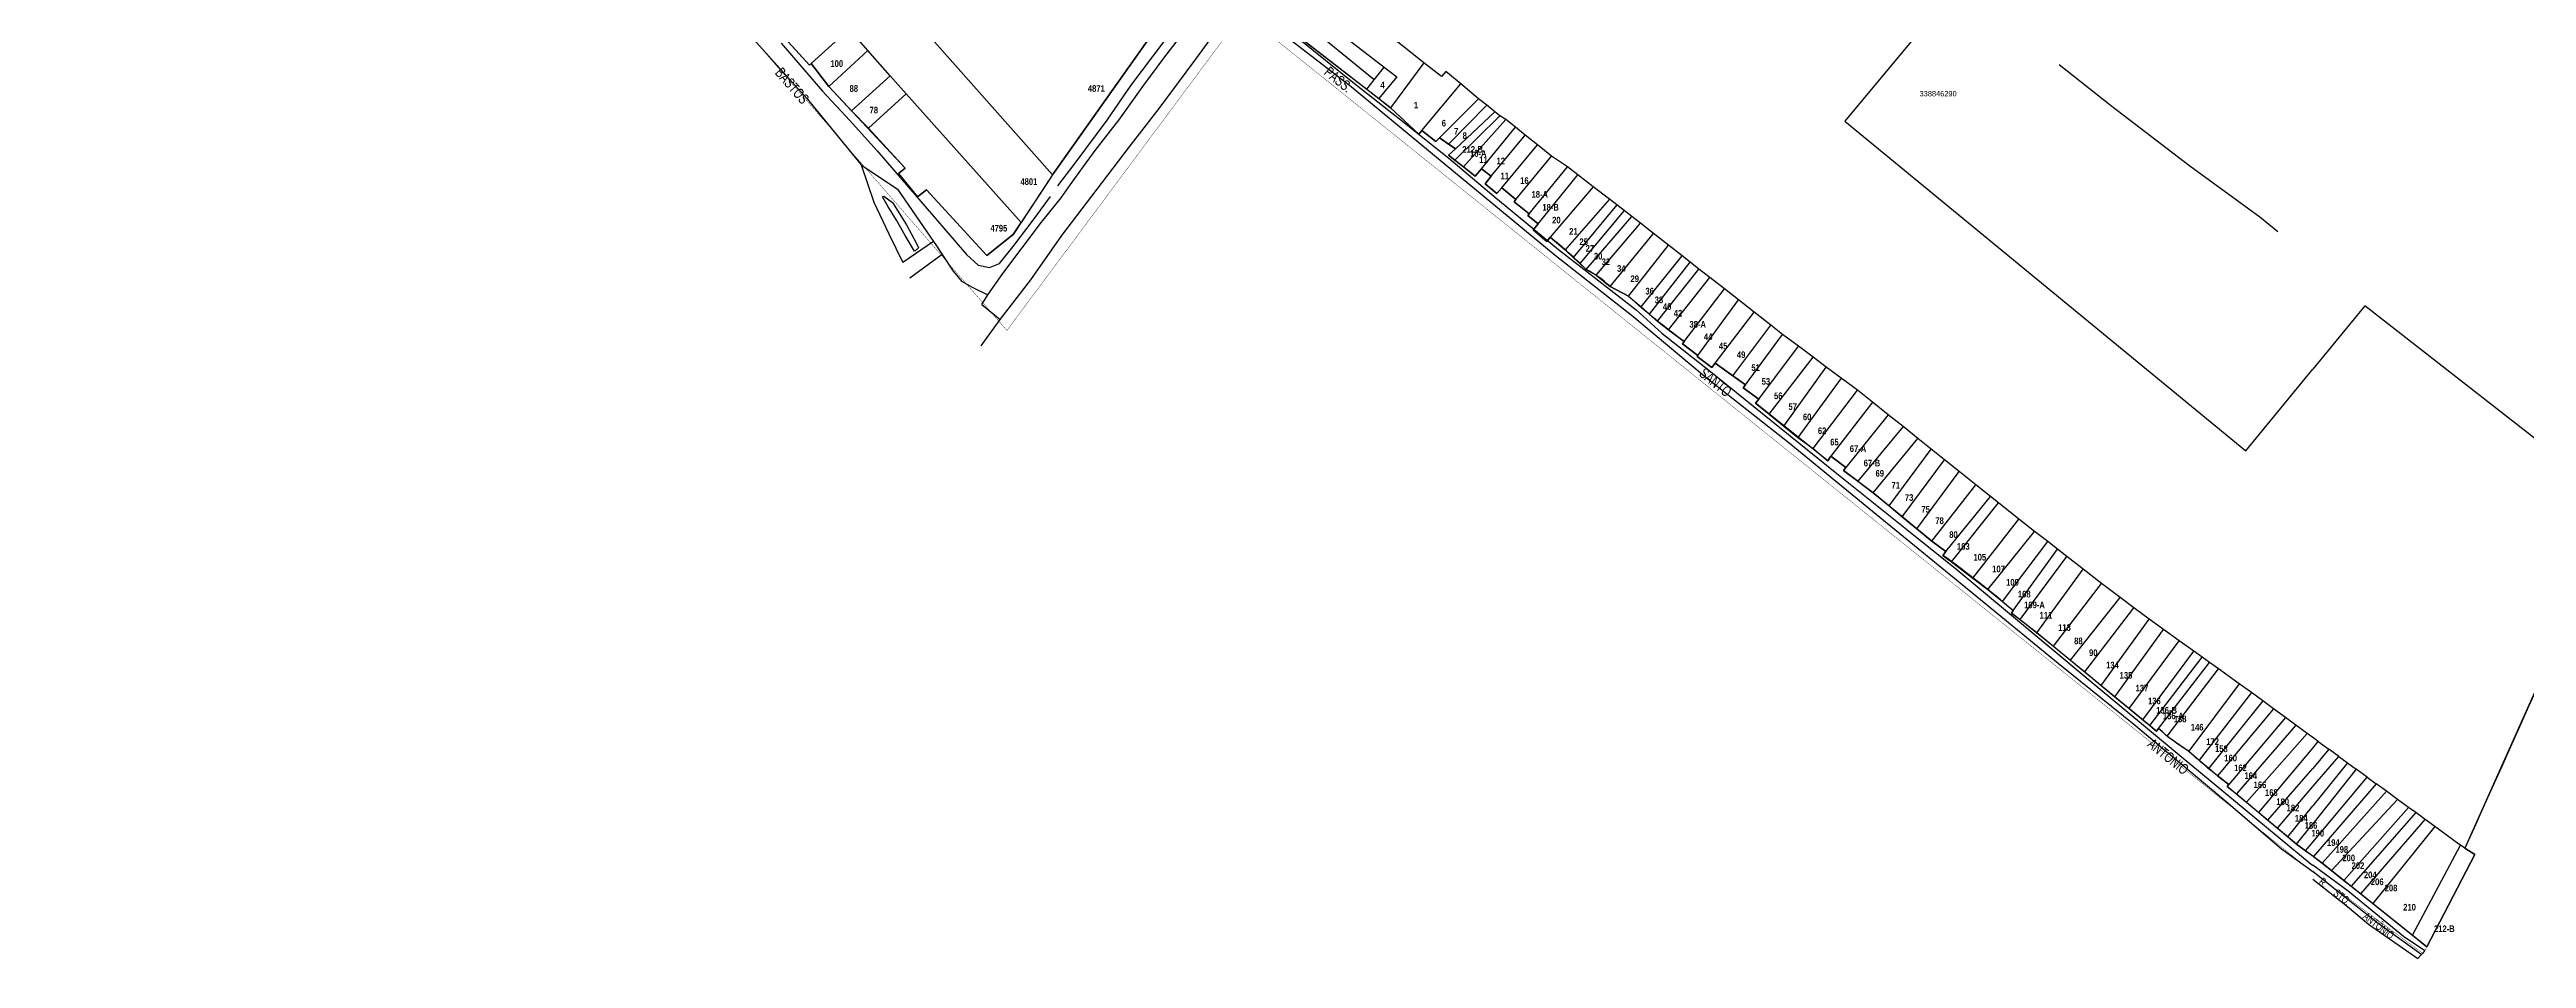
# Model space of a CAD drawing. Extents: x 206099 to 208675, y 4843659 to 4845705.
# Drawn here: x 206102 to 207036, y 4843659 to 4844002 of the extents above; entities that cross this region are included whole.
import ezdxf
from ezdxf.enums import TextEntityAlignment as Align

# ---------------------------------------------------------------- set-up
doc = ezdxf.new("R2010")
doc.units = 0
doc.header["$LTSCALE"] = 1.5
doc.header["$MEASUREMENT"] = 0
for name, color, linetype in [('CD-MALHA-LOTES', 40, 'CONTINUOUS'), ('CD_TXT_QUADRA', 7, 'CONTINUOUS'), ('LM-LIM-SETOR-FISCAL', 7, 'CONTINUOUS'), ('RU-QUADRAS', 6, 'CONTINUOUS'), ('SV-EIXO-RUA-N-PAV', 6, 'CONTINUOUS'), ('SV-EIXO-RUA-PAV', 20, 'CONTINUOUS'), ('SV-RUA-NAO-PAV-S-GUIA-C-GUIA', 7, 'CONTINUOUS'), ('SV-RUA-PAVIM-S-GUIA-C-GUIA', 7, 'CONTINUOUS'), ('SV-TXT-RUA-N-PAV-S-GUIA-C-GUIA', 7, 'CONTINUOUS'), ('SV-TXT-RUA-PAV-S-GUIA-C-GUIA', 7, 'CONTINUOUS'), ('Th_NmrPort', 7, 'CONTINUOUS')]:
    doc.layers.add(name, color=color, linetype=linetype)
doc.styles.add('ARIAL', font='ARIAL.TTF')
doc.styles.add('MONOTXT', font='ARIAL.TTF', dxfattribs={"height": 0.2})
doc.styles.get("Standard").update_dxf_attribs({"font": 'swisscbo.ttf'})
doc.linetypes.add('Limite', pattern='A,20,-3,[130,ltypeshp.shx,S=6.35,R=0,X=0,Y=0],-3,20', length=46)

msp = doc.modelspace()

# ---------------------------------------------------------------- linework, layer by layer
at = {"layer": 'CD-MALHA-LOTES', "linetype": 'Continuous'}
for p, q in [((206317.81, 4844138.18), (206480.21, 4843954.97)), ((206852.45, 4844063.46), (206778.98, 4843975.19)), ((206578.87, 4844015.84), (206605.3, 4843995.53)), ((206620.27, 4843997.23), (206586.97, 4844023.69)), ((206389.25, 4843996.88), (206403.5, 4844009.85)), ((206410.55, 4844001.87), (206403.5, 4844009.85)), ((206480.21, 4843954.97), (206519.5, 4844010.46)), ((206572.46, 4844007.48), (206598.69, 4843987.2)), ((206601.53, 4843990.77), (206575.68, 4844011.69)), ((206388.58, 4843996.27), (206382.09, 4844003.41)), ((206388.58, 4843996.27), (206389.25, 4843996.88)), ((206389.25, 4843996.88), (206395.91, 4843988.3)), ((206395.91, 4843988.3), (206410.55, 4844001.87)), ((206419.06, 4843992.24), (206410.55, 4844001.87)), ((206620.27, 4843997.23), (206607.61, 4843980.25)), ((206626.88, 4843991.98), (206620.27, 4843997.23)), ((206395.91, 4843988.3), (206404.5, 4843979.09)), ((206419.06, 4843992.24), (206404.5, 4843979.09)), ((206425.08, 4843985.42), (206419.06, 4843992.24)), ((206598.69, 4843987.2), (206601.53, 4843990.77)), ((206601.53, 4843990.77), (206605.3, 4843995.53)), ((206610.09, 4843991.85), (206603.26, 4843983.77)), ((206605.3, 4843995.53), (206610.09, 4843991.85)), ((206619.52, 4843971.63), (206634.16, 4843989.3)), ((206628.48, 4843993.84), (206626.88, 4843991.98)), ((206634.16, 4843989.3), (206628.48, 4843993.84)), ((206640.89, 4843983.64), (206634.16, 4843989.3)), ((206404.5, 4843979.09), (206410.81, 4843972.57)), ((206425.08, 4843985.42), (206410.81, 4843972.57)), ((206468.43, 4843937), (206425.08, 4843985.42)), ((206598.69, 4843987.2), (206603.26, 4843983.77)), ((206603.26, 4843983.77), (206607.61, 4843980.25)), ((206607.61, 4843980.25), (206618.34, 4843970.23)), ((206626.11, 4843968.84), (206640.89, 4843983.64)), ((206629.54, 4843966.47), (206643.97, 4843981.21)), ((206632.1, 4843964.74), (206646.98, 4843978.74)), ((206643.97, 4843981.21), (206640.89, 4843983.64)), ((206646.98, 4843978.74), (206643.97, 4843981.21)), ((206648.9, 4843977.22), (206646.98, 4843978.74)), ((206410.81, 4843972.57), (206424.73, 4843957.42)), ((206618.34, 4843970.23), (206619.52, 4843971.63)), ((206619.52, 4843971.63), (206624.75, 4843967.51)), ((206631.9, 4843960.45), (206648.9, 4843977.22)), ((206635.14, 4843957.96), (206651.1, 4843975.74)), ((206641.92, 4843957.2), (206654.75, 4843972.86)), ((206645.66, 4843954.43), (206658.37, 4843969.94)), ((206651.1, 4843975.74), (206648.9, 4843977.22)), ((206654.75, 4843972.86), (206651.1, 4843975.74)), ((206658.37, 4843969.94), (206654.75, 4843972.86)), ((206663.04, 4843966.24), (206658.37, 4843969.94)), ((206778.98, 4843975.19), (206930.09, 4843850.8)), ((206624.75, 4843967.51), (206626.11, 4843968.84)), ((206626.11, 4843968.84), (206629.54, 4843966.47)), ((206629.54, 4843966.47), (206632.1, 4843964.74)), ((206632.1, 4843964.74), (206629.57, 4843962.36)), ((206629.57, 4843962.36), (206631.9, 4843960.45)), ((206631.9, 4843960.45), (206635.14, 4843957.96)), ((206649.62, 4843950.08), (206663.04, 4843966.24)), ((206654.96, 4843945.68), (206668.37, 4843961.98)), ((206668.37, 4843961.98), (206663.04, 4843966.24)), ((206674.33, 4843957.95), (206668.37, 4843961.98)), ((206424.73, 4843957.42), (206422.13, 4843955.47)), ((206422.13, 4843955.47), (206429.27, 4843946.6)), ((206480.21, 4843954.97), (206468.43, 4843937)), ((206635.14, 4843957.96), (206639.63, 4843954.41)), ((206639.63, 4843954.41), (206641.92, 4843957.2)), ((206641.92, 4843957.2), (206645.66, 4843954.43)), ((206645.66, 4843954.43), (206643.29, 4843951.53)), ((206643.29, 4843951.53), (206647.75, 4843947.83)), ((206659.9, 4843940.24), (206674.33, 4843957.95)), ((206663.3, 4843936.49), (206678.31, 4843954.89)), ((206684.08, 4843950.45), (206667.91, 4843931.4)), ((206678.31, 4843954.89), (206674.33, 4843957.95)), ((206684.08, 4843950.45), (206678.31, 4843954.89)), ((206690.21, 4843945.74), (206684.08, 4843950.45)), ((206429.27, 4843946.6), (206432.72, 4843949.28)), ((206432.72, 4843949.28), (206455.44, 4843924.52)), ((206647.75, 4843947.83), (206649.62, 4843950.08)), ((206649.62, 4843950.08), (206654.96, 4843945.68)), ((206654.96, 4843945.68), (206654.22, 4843944.77)), ((206654.22, 4843944.77), (206659.9, 4843940.24)), ((206690.21, 4843945.74), (206673.52, 4843926.64)), ((206692.94, 4843943.64), (206676.56, 4843923.79)), ((206695.74, 4843941.49), (206679.06, 4843921.45)), ((206692.94, 4843943.64), (206690.21, 4843945.74)), ((206695.74, 4843941.49), (206692.94, 4843943.64)), ((206698.59, 4843939.27), (206695.74, 4843941.49)), ((206455.44, 4843924.52), (206465.38, 4843932.36)), ((206465.38, 4843932.36), (206468.43, 4843937)), ((206659.9, 4843940.24), (206659.41, 4843939.63)), ((206659.41, 4843939.63), (206663.3, 4843936.49)), ((206663.3, 4843936.49), (206661.44, 4843934.22)), ((206661.44, 4843934.22), (206666.58, 4843929.84)), ((206681.43, 4843919.23), (206698.59, 4843939.27)), ((206685.2, 4843917.04), (206701.85, 4843936.72)), ((206690.46, 4843912.77), (206706.87, 4843932.79)), ((206701.85, 4843936.72), (206698.59, 4843939.27)), ((206706.87, 4843932.79), (206701.85, 4843936.72)), ((206712.48, 4843928.4), (206706.87, 4843932.79)), ((206666.58, 4843929.84), (206667.91, 4843931.4)), ((206667.91, 4843931.4), (206673.52, 4843926.64)), ((206673.52, 4843926.64), (206676.56, 4843923.79)), ((206676.56, 4843923.79), (206679.06, 4843921.45)), ((206697.37, 4843909.17), (206712.48, 4843928.4)), ((206702.17, 4843905.08), (206717.62, 4843924.38)), ((206717.62, 4843924.38), (206712.48, 4843928.4)), ((206720.69, 4843921.98), (206717.62, 4843924.38)), ((206679.06, 4843921.45), (206681.43, 4843919.23)), ((206681.43, 4843919.23), (206685.2, 4843917.04)), ((206685.2, 4843917.04), (206690.46, 4843912.77)), ((206705.36, 4843902.36), (206720.69, 4843921.98)), ((206708.38, 4843899.72), (206723.89, 4843919.31)), ((206712.43, 4843896.46), (206728.05, 4843916.22)), ((206723.89, 4843919.31), (206720.69, 4843921.98)), ((206728.05, 4843916.22), (206723.89, 4843919.31)), ((206733.54, 4843911.92), (206728.05, 4843916.22)), ((206690.46, 4843912.77), (206697.37, 4843909.17)), ((206697.37, 4843909.17), (206702.17, 4843905.08)), ((206702.17, 4843905.08), (206705.36, 4843902.36)), ((206718.41, 4843892.11), (206733.54, 4843911.92)), ((206723.57, 4843886.79), (206738.87, 4843907.74)), ((206738.87, 4843907.74), (206733.54, 4843911.92)), ((206744.74, 4843903.14), (206738.87, 4843907.74)), ((206975.03, 4843905.51), (206955.36, 4843881.66)), ((207070.72, 4843830.73), (206975.03, 4843905.51)), ((206705.36, 4843902.36), (206708.38, 4843899.72)), ((206708.38, 4843899.72), (206712.43, 4843896.46)), ((206712.43, 4843896.46), (206718.41, 4843892.11)), ((206730.06, 4843883.93), (206744.74, 4843903.14)), ((206736.78, 4843879.13), (206751.05, 4843898.19)), ((206741.48, 4843875.76), (206755.49, 4843894.71)), ((206751.05, 4843898.19), (206744.74, 4843903.14)), ((206755.49, 4843894.71), (206751.05, 4843898.19)), ((206761.47, 4843890.26), (206755.49, 4843894.71)), ((206718.41, 4843892.11), (206717.74, 4843891.2)), ((206717.74, 4843891.2), (206723.57, 4843886.79)), ((206723.57, 4843886.79), (206723.25, 4843886.34)), ((206723.25, 4843886.34), (206728.81, 4843882.28)), ((206746.49, 4843870.35), (206761.47, 4843890.26)), ((206750.39, 4843864.61), (206766.95, 4843886.18)), ((206766.95, 4843886.18), (206761.47, 4843890.26)), ((206771.97, 4843882.44), (206766.95, 4843886.18)), ((206728.81, 4843882.28), (206730.06, 4843883.93)), ((206730.06, 4843883.93), (206736.78, 4843879.13)), ((206736.78, 4843879.13), (206741.48, 4843875.76)), ((206741.48, 4843875.76), (206740.68, 4843874.56)), ((206755.97, 4843860.13), (206771.97, 4843882.44)), ((206777.56, 4843878.27), (206761.28, 4843855.81)), ((206777.56, 4843878.27), (206771.97, 4843882.44)), ((206783.74, 4843873.66), (206777.56, 4843878.27)), ((206930.09, 4843850.8), (206955.36, 4843881.66)), ((206740.68, 4843874.56), (206746.49, 4843870.35)), ((206746.49, 4843870.35), (206745.3, 4843868.75)), ((206745.3, 4843868.75), (206750.39, 4843864.61)), ((206767.01, 4843851.68), (206783.74, 4843873.66)), ((206789.32, 4843869.21), (206773.7, 4843848.85)), ((206789.32, 4843869.21), (206783.74, 4843873.66)), ((206795.34, 4843864.39), (206789.32, 4843869.21)), ((206750.39, 4843864.61), (206755.97, 4843860.13)), ((206755.97, 4843860.13), (206761.28, 4843855.81)), ((206795.34, 4843864.39), (206779.31, 4843844.54)), ((206800.89, 4843859.96), (206783.81, 4843839.36)), ((206800.89, 4843859.96), (206795.34, 4843864.39)), ((206806.5, 4843855.47), (206800.89, 4843859.96)), ((206761.28, 4843855.81), (206767.01, 4843851.68)), ((206767.01, 4843851.68), (206772.55, 4843847.03)), ((206772.55, 4843847.03), (206773.7, 4843848.85)), ((206773.7, 4843848.85), (206779.31, 4843844.54)), ((206789.68, 4843834.97), (206806.5, 4843855.47)), ((206795.64, 4843830.05), (206811.52, 4843851.46)), ((206800.59, 4843825.96), (206816.51, 4843847.48)), ((206811.52, 4843851.46), (206806.5, 4843855.47)), ((206816.51, 4843847.48), (206811.52, 4843851.46)), ((206822.07, 4843843.03), (206816.51, 4843847.48)), ((206779.31, 4843844.54), (206778.41, 4843843.39)), ((206778.41, 4843843.39), (206783.81, 4843839.36)), ((206783.81, 4843839.36), (206789.68, 4843834.97)), ((206806.11, 4843821.41), (206822.07, 4843843.03)), ((206828.35, 4843838.01), (206822.07, 4843843.03)), ((206789.68, 4843834.97), (206795.64, 4843830.05)), ((206795.64, 4843830.05), (206800.59, 4843825.96)), ((206811.73, 4843816.77), (206828.35, 4843838.01)), ((206817.09, 4843812.81), (206833.87, 4843833.6)), ((206819.12, 4843808.91), (206836.89, 4843831.18)), ((206833.87, 4843833.6), (206828.35, 4843838.01)), ((206836.89, 4843831.18), (206833.87, 4843833.6)), ((206844.53, 4843825.11), (206836.89, 4843831.18)), ((207070.72, 4843830.73), (207012.73, 4843700.99)), ((206800.59, 4843825.96), (206806.11, 4843821.41)), ((206806.11, 4843821.41), (206811.73, 4843816.77)), ((206827.15, 4843802.82), (206844.53, 4843825.11)), ((206832.87, 4843798.48), (206850.49, 4843820.43)), ((206850.49, 4843820.43), (206844.53, 4843825.11)), ((206855.45, 4843816.57), (206850.49, 4843820.43)), ((206811.73, 4843816.77), (206817.09, 4843812.81)), ((206817.09, 4843812.81), (206815.94, 4843811.39)), ((206815.94, 4843811.39), (206819.12, 4843808.91)), ((206838.35, 4843793.97), (206855.45, 4843816.57)), ((206842.42, 4843790.55), (206859.09, 4843813.74)), ((206845, 4843787.18), (206862.63, 4843810.98)), ((206859.09, 4843813.74), (206855.45, 4843816.57)), ((206862.63, 4843810.98), (206859.09, 4843813.74)), ((206868.82, 4843806.16), (206862.63, 4843810.98)), ((206819.12, 4843808.91), (206827.15, 4843802.82)), ((206827.15, 4843802.82), (206832.87, 4843798.48)), ((206851.35, 4843782.2), (206868.82, 4843806.16)), ((206875.77, 4843800.74), (206868.82, 4843806.16)), ((206832.87, 4843798.48), (206838.35, 4843793.97)), ((206838.35, 4843793.97), (206842.42, 4843790.55)), ((206857.56, 4843777.13), (206875.77, 4843800.74)), ((206864.01, 4843771.86), (206882.81, 4843795.46)), ((206869.4, 4843767.45), (206887.93, 4843791.62)), ((206882.81, 4843795.46), (206875.77, 4843800.74)), ((206887.93, 4843791.62), (206882.81, 4843795.46)), ((206893.67, 4843787.35), (206887.93, 4843791.62)), ((206842.42, 4843790.55), (206841.74, 4843789.61)), ((206841.74, 4843789.61), (206845, 4843787.18)), ((206845, 4843787.18), (206851.35, 4843782.2)), ((206851.35, 4843782.2), (206857.56, 4843777.13)), ((206875.6, 4843762.33), (206893.67, 4843787.35)), ((206880.78, 4843758.05), (206899.09, 4843783.46)), ((206899.09, 4843783.46), (206893.67, 4843787.35)), ((206905.02, 4843779.21), (206899.09, 4843783.46)), ((206857.56, 4843777.13), (206864.01, 4843771.86)), ((206886.13, 4843753.62), (206905.02, 4843779.21)), ((206891.32, 4843749.34), (206910.55, 4843775.23)), ((206893.88, 4843747.23), (206913.72, 4843772.96)), ((206910.55, 4843775.23), (206905.02, 4843779.21)), ((206913.72, 4843772.96), (206910.55, 4843775.23)), ((206916.48, 4843770.97), (206913.72, 4843772.96)), ((206864.01, 4843771.86), (206869.4, 4843767.45)), ((206869.4, 4843767.45), (206875.6, 4843762.33)), ((206897.24, 4843746.12), (206916.48, 4843770.97)), ((206900.54, 4843743.2), (206919.85, 4843768.56)), ((206919.85, 4843768.56), (206916.48, 4843770.97)), ((206927.59, 4843763), (206919.85, 4843768.56)), ((206875.6, 4843762.33), (206880.78, 4843758.05)), ((206880.78, 4843758.05), (206886.13, 4843753.62)), ((206927.59, 4843763), (206908.62, 4843737.53)), ((206932.31, 4843759.61), (206912.52, 4843734.12)), ((206936.59, 4843756.54), (206916.13, 4843731.12)), ((206932.31, 4843759.61), (206927.59, 4843763)), ((206936.59, 4843756.54), (206932.31, 4843759.61)), ((206940.63, 4843753.56), (206936.59, 4843756.54)), ((206886.13, 4843753.62), (206891.32, 4843749.34)), ((206891.32, 4843749.34), (206893.88, 4843747.23)), ((206893.88, 4843747.23), (206896.45, 4843745.1)), ((206896.45, 4843745.1), (206897.24, 4843746.12)), ((206897.24, 4843746.12), (206900.54, 4843743.2)), ((206940.63, 4843753.56), (206919.44, 4843728.26)), ((206945.14, 4843750.24), (206923.71, 4843724.98)), ((206948.98, 4843747.4), (206926.66, 4843721.4)), ((206945.14, 4843750.24), (206940.63, 4843753.56)), ((206948.98, 4843747.4), (206945.14, 4843750.24)), ((206953.29, 4843744.22), (206948.98, 4843747.4)), ((206900.54, 4843743.2), (206908.62, 4843737.53)), ((206908.62, 4843737.53), (206912.52, 4843734.12)), ((206930.35, 4843718.31), (206953.29, 4843744.22)), ((206935.07, 4843714.37), (206955.36, 4843738.7)), ((206955.4, 4843742.71), (206953.29, 4843744.22)), ((206955.36, 4843738.7), (206957.42, 4843741.18)), ((206955.36, 4843724.25), (206965.15, 4843735.56)), ((206961.48, 4843738.24), (206955.38, 4843731.01)), ((206957.42, 4843741.18), (206955.4, 4843742.71)), ((206957.42, 4843741.18), (206961.48, 4843738.24)), ((206965.15, 4843735.56), (206961.48, 4843738.24)), ((206965.15, 4843735.56), (206968.45, 4843733.15)), ((206912.52, 4843734.12), (206916.13, 4843731.12)), ((206916.13, 4843731.12), (206919.44, 4843728.26)), ((206919.44, 4843728.26), (206923.71, 4843724.98)), ((206938.49, 4843711.5), (206955.38, 4843731.01)), ((206968.45, 4843733.15), (206955.36, 4843716.98)), ((206971.79, 4843730.71), (206955.36, 4843710.1)), ((206955.36, 4843703.22), (206975.9, 4843727.71)), ((206968.45, 4843733.15), (206971.79, 4843730.71)), ((206975.9, 4843727.71), (206971.79, 4843730.71)), ((206975.9, 4843727.71), (206979.22, 4843725.28)), ((206923.71, 4843724.98), (206923.11, 4843724.25)), ((206923.11, 4843724.25), (206926.66, 4843721.4)), ((206926.66, 4843721.4), (206930.35, 4843718.31)), ((206930.35, 4843718.31), (206935.07, 4843714.37)), ((206942.1, 4843708.49), (206955.36, 4843724.25)), ((206945.94, 4843705.28), (206955.36, 4843716.98)), ((206979.22, 4843725.28), (206955.64, 4843697.77)), ((206983.13, 4843722.43), (206958.93, 4843695.33)), ((206987.35, 4843719.35), (206962.46, 4843692.52)), ((206983.13, 4843722.43), (206979.22, 4843725.28)), ((206987.35, 4843719.35), (206983.13, 4843722.43)), ((206991.48, 4843716.33), (206987.35, 4843719.35)), ((206935.07, 4843714.37), (206938.49, 4843711.5)), ((206938.49, 4843711.5), (206942.1, 4843708.49)), ((206942.1, 4843708.49), (206945.94, 4843705.28)), ((206949.26, 4843702.5), (206955.36, 4843710.1)), ((206991.48, 4843716.33), (206967.1, 4843688.82)), ((206994.18, 4843714.36), (206969.86, 4843686.62)), ((206973.46, 4843683.76), (206997.77, 4843711.74)), ((207001.39, 4843709.1), (206977.99, 4843680.13)), ((206994.18, 4843714.36), (206991.48, 4843716.33)), ((206997.77, 4843711.74), (206994.18, 4843714.36)), ((207001.39, 4843709.1), (206997.77, 4843711.74)), ((207010.46, 4843702.47), (207001.39, 4843709.1)), ((206945.94, 4843705.28), (206949.26, 4843702.5)), ((206949.26, 4843702.5), (206952.62, 4843700.01)), ((206952.62, 4843700.01), (206955.36, 4843703.22)), ((206952.62, 4843700.01), (206955.37, 4843698.01)), ((206992.96, 4843668.13), (207011.01, 4843702.11)), ((206998.41, 4843663.76), (207016.42, 4843698.58)), ((207011.01, 4843702.11), (207010.46, 4843702.47)), ((207012.73, 4843700.99), (207011.01, 4843702.11)), ((207016.42, 4843698.58), (207012.73, 4843700.99)), ((206955.64, 4843697.77), (206955.37, 4843698.01)), ((206955.64, 4843697.77), (206958.93, 4843695.33)), ((206958.93, 4843695.33), (206962.46, 4843692.52)), ((206962.46, 4843692.52), (206967.1, 4843688.82)), ((206967.1, 4843688.82), (206969.86, 4843686.62)), ((206969.86, 4843686.62), (206973.46, 4843683.76)), ((206973.46, 4843683.76), (206977.99, 4843680.13)), ((206977.99, 4843680.13), (206992.96, 4843668.13)), ((206992.96, 4843668.13), (206998.41, 4843663.76))]:
    msp.add_line(p, q, dxfattribs=at)
at = {"layer": 'LM-LIM-SETOR-FISCAL', "linetype": 'Limite', "ltscale": 0.1, "const_width": 0.13, "flags": 128}
msp.add_lwpolyline([(206951.13, 4844515.15), (206103.85, 4844311.15), (206102.2, 4844310.76), (206463.03, 4843896.23), (206552, 4844015.88), (206955.36, 4843691.91), (206997.06, 4843661.13), (206998.31, 4843663.57), (207016.42, 4843698.58), (207012.73, 4843700.99), (207070.72, 4843830.73), (207120.99, 4843945.82), (207148.62, 4843951), (207201.26, 4843971.46), (207207.29, 4843958.02), (207217.12, 4843955.42), (207337.27, 4843938.21), (207437.15, 4843921.71), (207622.29, 4843892.61), (207679.53, 4843880.04), (207690.49, 4843889.02), (207671.55, 4843915.2), (207748.93, 4843970.7), (207711.26, 4844025.71), (207698.36, 4844043.55), (207668.91, 4844086.59), (207641.42, 4844125.22), (207698.91, 4844166.45), (207678.15, 4844195.51), (207667.43, 4844209.54), (207654.06, 4844227.54), (207631.24, 4844260.95), (207605.71, 4844299.54), (207598, 4844309.83), (207586.64, 4844326.37), (207553.25, 4844375.41), (207542.96, 4844389.81), (207530.49, 4844407.67), (207597.31, 4844451.76), (207621.23, 4844476.19), (207656.93, 4844513), (207690.53, 4844547.25), (207699.44, 4844555.93), (207701.4, 4844564.61), (207693.13, 4844573.37), (207679, 4844583.84), (207661.07, 4844596.77), (207637.45, 4844615.37), (207585.86, 4844655.97), (207575.48, 4844664.69), (207569.08, 4844671.5), (207569.45, 4844680.36), (207654.93, 4844703.13), (207663.89, 4844680.39), (207677.57, 4844669.34), (207702.32, 4844650.54), (207716.26, 4844640.68), (207753.78, 4844609.83), (207762.93, 4844554.62), (207770.13, 4844473.57), (207776.84, 4844472.68), (207793.01, 4844360.57), (207785.17, 4844355.62), (207770.44, 4844345.59), (207748.43, 4844330.95), (207747.91, 4844324.8), (207753.52, 4844317.31), (207769.28, 4844298.69), (207775.01, 4844293.43), (207782.88, 4844283.92), (207789.15, 4844276.2), (207815.46, 4844244.33), (207819.38, 4844241.82), (207833.89, 4844253.22), (207837.15, 4844248.8), (207827.85, 4844241.71), (207830.8, 4844238.17), (207835.76, 4844241.82), (207843.28, 4844230.65), (207850.47, 4844234.85), (207853.27, 4844229.99), (207850.22, 4844228.31), (207852.55, 4844223.47), (207862.28, 4844194.53), (207852.98, 4844190.72), (207855.45, 4844183.13), (207841.05, 4844179.2), (207842.75, 4844174.19), (207831.58, 4844167.48), (207835.38, 4844161.88), (207841.17, 4844165.37), (207847.07, 4844155.75), (207831.32, 4844146.19), (207834.89, 4844140.85), (207829.27, 4844137.4), (207831.74, 4844133), (207827.93, 4844130.58), (207830.96, 4844126.13), (207825.79, 4844122.95), (207828.8, 4844117.88), (207826.74, 4844116.71), (207837.07, 4844101.63), (207828.21, 4844096.11), (207838.21, 4844083.58), (207810.77, 4844063.9), (207814.94, 4844058.51), (207818.35, 4844060.87), (207823.85, 4844053.22), (207815.63, 4844047.62), (207818.11, 4844034.1), (207801.11, 4844022.39), (207805.92, 4844012.86), (207800.29, 4844003.99), (207792.72, 4843932.76), (207821.91, 4843926.4), (207859.75, 4843922.03), (207884.09, 4843912.26), (207889.39, 4843912.02), (207898.99, 4843924.88), (207898.88, 4843930.09), (207899.02, 4843938.96), (207962.06, 4843938.77), (207963.84, 4843901.85), (207941.02, 4843902.05), (207942.04, 4843841.47), (208007.7, 4843841.21), (208022.14, 4843841.12), (208036.07, 4843839.89), (208056.34, 4843840.14), (208090.26, 4843841.1), (208106.1, 4843842.59), (208189.59, 4843856.54), (208188.16, 4843865.4), (208275.25, 4843877.18), (208292.72, 4843880.37), (208298.69, 4843887.78), (208321.91, 4843926.37), (208334.62, 4843947.55), (208347.38, 4843979.84), (208351.66, 4843981.53), (208361.4, 4843993.9), (208372.92, 4843999.2), (208371.9, 4844007.23), (208387.36, 4844030.68), (208393.74, 4844026.56), (208401.25, 4844038.55), (208394.9, 4844042.64), (208398.77, 4844059.02), (208405.89, 4844063.32), (208424.47, 4844062.68), (208426.06, 4844069.85), (208422.67, 4844090.07), (208413.98, 4844110.55), (208424.48, 4844115.64), (208426.74, 4844111.64), (208466.87, 4844139.33), (208484, 4844172.26), (208526.46, 4844173.32), (208524.92, 4844238.99), (208556.34, 4844273.82), (208606.67, 4844329.22), (208617.29, 4844355.28), (208634.75, 4844382.44), (208623.4, 4844573.87), (208620.94, 4844586.93), (208617.24, 4844585.48), (208611.62, 4844582.44), (208602.16, 4844575.47), (208597.22, 4844571.55), (208589.65, 4844565.64), (208583.91, 4844560.59), (208574.64, 4844553.13), (208565.88, 4844547.77), (208558.91, 4844543.84), (208546.16, 4844536.68), (208538.21, 4844532.01), (208523.21, 4844523.48), (208501.29, 4844510.52), (208474.09, 4844504.73), (208470.3, 4844549.75), (208469.96, 4844556.19), (208469.21, 4844570.01), (208467.84, 4844586.2), (208466.79, 4844596.16), (208463.28, 4844642.74), (208459.25, 4844689.33), (208457.41, 4844719.81), (208456.59, 4844734.9), (208455.83, 4844742.23), (208452.75, 4844785.24), (208451.92, 4844795.94), (208448.46, 4844834.88), (208447.26, 4844852.46), (208446.16, 4844873.31), (208445.12, 4844881.64), (208441.97, 4844928.93), (208438.81, 4844974.82), (208435.74, 4845020.91), (208434.09, 4845038.6), (208431.09, 4845069.57), (208428.45, 4845117.03), (208425.65, 4845163.09), (208425.04, 4845177.97), (208424.21, 4845193.61), (208423.19, 4845208.28), (208420.65, 4845245.05), (208420.1, 4845254.11), (208419.59, 4845259.67), (208417.58, 4845281.54), (208417.08, 4845287.58), (208415.98, 4845307.61), (208414.07, 4845322.51), (208412.84, 4845335.67), (208409.33, 4845349.09), (208404.94, 4845354.53), (208397.22, 4845363.48), (208391.26, 4845367.95), (208373.27, 4845347.25), (208334.49, 4845303.29), (208294.22, 4845257.76), (208255.35, 4845213.1), (208212.72, 4845163.71), (208171.57, 4845116.42), (208140.51, 4845080.89), (208114.59, 4845051), (208102.6, 4845036.98), (208066.61, 4844996.14), (208032.07, 4844956.22), (207998.73, 4844916.29), (207967.12, 4844879.57), (207953.42, 4844867.05), (207945.01, 4844857.92), (207921.99, 4844836.18), (207906.18, 4844822.02), (207877.77, 4844798.99), (207836.45, 4844772.36), (207834.47, 4844792.78), (207833.01, 4844807.86), (207831.55, 4844856.55), (207830.63, 4844904.88), (207830.37, 4844927.94), (207830.09, 4844953.39), (207831, 4845001.71), (207831.73, 4845050.95), (207831.55, 4845099.46), (207831.55, 4845147.97), (207831.18, 4845196.48), (207831.39, 4845224.82), (207831.52, 4845241.53), (207831.55, 4845245.91), (207831.55, 4845246.41), (207831.18, 4845294.78), (207831.18, 4845343.11), (207831.73, 4845394.36), (207833.37, 4845443.42), (207833.92, 4845490.65), (207833.71, 4845521.07), (207833.56, 4845541.9), (207833.48, 4845550.53), (207833.19, 4845579.45), (207832.83, 4845604.85), (207833.56, 4845629.33), (207836.48, 4845656.56), (207836.76, 4845664.71), (207825.37, 4845667.68), (207821.82, 4845668.69), (207816.91, 4845670.09), (207805.68, 4845673.47), (207791.7, 4845677.75), (207783.5, 4845679.57), (207766.81, 4845685.02), (207754.43, 4845688.82), (207739.64, 4845691.3), (207722.13, 4845693.94), (207717.1, 4845694.68), (207690.08, 4845700.62), (207680.08, 4845702.89), (207670.03, 4845704.98), (207667.81, 4845700.16), (207660.99, 4845676.98), (207660.54, 4845673.8), (207657.39, 4845659.57), (207656.59, 4845656.53), (207655.95, 4845653.98), (207650.56, 4845639.59), (207647.27, 4845633.02), (207644.17, 4845622.85), (207641.37, 4845615.1), (207618.1, 4845615.4), (207601.33, 4845615.86), (207592.93, 4845615.82), (207543.69, 4845617.43), (207493.78, 4845618.83), (207471.28, 4845620.61), (207442.67, 4845621.38), (207409.05, 4845621.45), (207395.8, 4845621.64), (207345.61, 4845622.76), (207297.34, 4845623.66), (207302.37, 4845557.49), (207306.56, 4845504.34), (207309.91, 4845464.2), (207314.17, 4845425.29), (207318.44, 4845350.96), (207323.01, 4845301.38), (207326.21, 4845262.61), (207329.56, 4845220.35), (207332.3, 4845183.41), (207332.77, 4845157.36), (207331.5, 4845129.31), (207329.48, 4845113.1), (207327.97, 4845099.78), (207322.7, 4845067.42), (207315.32, 4845031.5), (207304.58, 4844989.44), (207294.83, 4844945.95), (207285.39, 4844902.77), (207275.03, 4844859.74), (207265.74, 4844820.37), (207255.53, 4844777.19), (207247.26, 4844743.37), (207237.49, 4844702.4), (207233.3, 4844686.1), (207226.31, 4844651.65), (207222.36, 4844634.38), (207221.5, 4844580.09), (207184.7, 4844571.41), (207132.94, 4844558.17), (207106.7, 4844555.23), (207101.3, 4844554.58), (207090.18, 4844551.4), (207069.41, 4844546.2), (207052.47, 4844541.19), (207025, 4844537.01), (206969.31, 4844520.12)], close=True, dxfattribs=at)
at = {"layer": 'RU-QUADRAS', "color": 6, "linetype": 'Continuous'}
for points in [[(206519.5, 4844010.46), (206480.21, 4843954.97), (206465.38, 4843932.36), (206455.44, 4843924.52), (206432.72, 4843949.28), (206429.27, 4843946.6), (206422.13, 4843955.47), (206424.73, 4843957.42), (206395.91, 4843988.3), (206389.25, 4843996.88), (206388.58, 4843996.27), (206348.44, 4844040.47, 0.011051)], [(207120.99, 4843945.82, -0.004259), (207012.73, 4843700.99), (207016.42, 4843698.58), (206998.41, 4843663.76), (206958.93, 4843695.33), (206949.26, 4843702.5), (206923.11, 4843724.25), (206923.71, 4843724.98, -0.026697), (206908.62, 4843737.53, -0.056306), (206897.24, 4843746.12), (206896.45, 4843745.1), (206851.35, 4843782.2), (206841.74, 4843789.61), (206842.42, 4843790.55, 0.020752), (206815.94, 4843811.39), (206817.09, 4843812.81), (206811.73, 4843816.77), (206789.68, 4843834.97), (206778.41, 4843843.39), (206779.31, 4843844.54), (206773.7, 4843848.85), (206772.55, 4843847.03), (206745.3, 4843868.75), (206746.49, 4843870.35), (206740.68, 4843874.56), (206741.48, 4843875.76), (206730.06, 4843883.93), (206728.81, 4843882.28), (206723.25, 4843886.34), (206723.57, 4843886.79), (206717.74, 4843891.2), (206718.41, 4843892.11, -0.030128), (206697.37, 4843909.17), (206690.46, 4843912.77, 0.077972), (206681.43, 4843919.23, 0.024584), (206667.91, 4843931.4), (206666.58, 4843929.84), (206661.44, 4843934.22), (206663.3, 4843936.49), (206659.41, 4843939.63), (206659.9, 4843940.24), (206654.22, 4843944.77), (206654.96, 4843945.68), (206649.62, 4843950.08), (206647.75, 4843947.83), (206643.29, 4843951.53), (206645.66, 4843954.43), (206641.92, 4843957.2), (206639.63, 4843954.41), (206629.57, 4843962.36), (206632.1, 4843964.74), (206626.11, 4843968.84), (206624.75, 4843967.51), (206619.52, 4843971.63), (206618.34, 4843970.23), (206607.61, 4843980.25), (206572.46, 4844007.48)]]:
    msp.add_lwpolyline(points, format="xyb", dxfattribs=at)
at = {"layer": 'SV-EIXO-RUA-N-PAV', "flags": 128}
for points in [[(206565.42, 4844009.38), (206592.82, 4843988.19), (206622.77, 4843963.5), (206669.79, 4843924.63), (206699.07, 4843901.64), (206726.65, 4843878.53), (206757.91, 4843853.83), (206789.43, 4843828.09), (206821.09, 4843802.22), (206859.44, 4843770.7), (206887.94, 4843747.71), (206921.82, 4843719.34), (206943.63, 4843700.69), (206955.35, 4843692.21)], [(206859.77, 4843996.56), (206879.65, 4843980.81), (206908.98, 4843958.37), (206935.36, 4843939.07), (206942.25, 4843933.56)], [(206996.14, 4843660.97), (206979.98, 4843672.56), (206968.09, 4843682.01), (206955.35, 4843692.21)]]:
    msp.add_lwpolyline(points, dxfattribs=at)
at = {"layer": 'SV-EIXO-RUA-PAV'}
for p, q in [((206359.72, 4844014.83), (206387.7, 4843983.55)), ((206522.22, 4843998.99), (206528.06, 4844006.61)), ((206534.22, 4843998.54), (206545.4, 4844013.88)), ((206514.63, 4843988.74), (206522.22, 4843998.99)), ((206520.41, 4843979.91), (206534.22, 4843998.54)), ((206505.2, 4843975.57), (206514.63, 4843988.74)), ((206387.7, 4843983.55), (206408.13, 4843958.67)), ((206509.12, 4843965.33), (206520.41, 4843979.91)), ((206496.32, 4843964.06), (206505.2, 4843975.57)), ((206491.92, 4843958.02), (206496.32, 4843964.06)), ((206497.07, 4843949.55), (206509.12, 4843965.33)), ((206408.13, 4843958.67), (206421.75, 4843949.5)), ((206408.13, 4843958.67), (206412.87, 4843944.63)), ((206483.46, 4843946.27), (206487.06, 4843951.32)), ((206487.06, 4843951.32), (206491.92, 4843958.02)), ((206412.87, 4843944.63), (206418.52, 4843932.7)), ((206421.75, 4843949.5), (206435.34, 4843929.76)), ((206476.09, 4843937.07), (206483.46, 4843946.27)), ((206483.7, 4843932.02), (206497.07, 4843949.55)), ((206418.52, 4843932.7), (206423.74, 4843921.81)), ((206461.45, 4843917.66), (206476.09, 4843937.07)), ((206472.08, 4843915.36), (206483.7, 4843932.02)), ((206435.34, 4843929.76), (206436.48, 4843928.09)), ((206436.48, 4843928.09), (206438.6, 4843924.89)), ((206438.6, 4843924.89), (206442.73, 4843918.64)), ((206442.73, 4843918.64), (206445.92, 4843914.83)), ((206445.92, 4843914.83), (206449.97, 4843912.5)), ((206455.83, 4843909.65), (206461.45, 4843917.66)), ((206460.47, 4843900.35), (206472.08, 4843915.36)), ((206449.97, 4843912.5), (206455.83, 4843909.65)), ((206453.63, 4843906.07), (206455.83, 4843909.65)), ((206453.3, 4843890.46), (206460.47, 4843900.35))]:
    msp.add_line(p, q, dxfattribs=at)
at = {"layer": 'SV-EIXO-RUA-PAV', "flags": 128}
for points in [[(206435.34, 4843929.76), (206423.74, 4843921.81)], [(206438.6, 4843924.89), (206426.43, 4843915.89)], [(206453.63, 4843906.07), (206460.47, 4843900.35)]]:
    msp.add_lwpolyline(points, dxfattribs=at)
at = {"layer": 'SV-RUA-NAO-PAV-S-GUIA-C-GUIA', "flags": 128}
for points in [[(206572.26, 4844006.96), (206594.74, 4843988.87), (206612.75, 4843974.67), (206621.08, 4843968.01), (206629.68, 4843961.15), (206646.59, 4843946.93), (206670.96, 4843926.78), (206700.34, 4843904.05), (206709.96, 4843895.18), (206727.72, 4843881.22), (206775.26, 4843842.73), (206802.37, 4843821.1), (206821.3, 4843806), (206872.16, 4843763.39), (206904.98, 4843736.13), (206954.78, 4843694.93), (206955.36, 4843694.5)], [(206997.61, 4843662.2), (206989.55, 4843667.67), (206968.7, 4843684.71), (206955.36, 4843694.51)], [(206955.36, 4843689.26), (206968.42, 4843678.99), (206976.38, 4843672.28), (206995.02, 4843659.35), (206997.61, 4843662.2)]]:
    msp.add_lwpolyline(points, dxfattribs=at)
at = {"layer": 'SV-RUA-PAVIM-S-GUIA-C-GUIA', "flags": 128}
for points in [[(206482.22, 4843950.75), (206488.39, 4843958.84), (206496.82, 4843970.18), (206500.85, 4843975.6), (206509.9, 4843988.74), (206522.72, 4844005.78), (206521.29, 4844010.42), (206504.22, 4844030.06), (206486.82, 4844050.28), (206471.49, 4844068.43), (206445.14, 4844098.68)], [(206377.95, 4844004.6), (206393.56, 4843986.49), (206403.75, 4843975.46), (206407.12, 4843971.75), (206414.15, 4843963.99), (206432.22, 4843942.94), (206447.81, 4843924.89), (206452.14, 4843920.82), (206456.43, 4843920.01), (206460.18, 4843921.42), (206465.37, 4843927.85), (206473.29, 4843938.31), (206479.51, 4843946.77)]]:
    msp.add_lwpolyline(points, dxfattribs=at)
msp.add_lwpolyline([(206428.13, 4843926.09), (206424.72, 4843932.1), (206421.42, 4843937.87), (206418.15, 4843943.08), (206416.19, 4843946.6), (206416.68, 4843946.93), (206419.84, 4843944.51), (206425.15, 4843936.08), (206428.96, 4843929.03), (206429.68, 4843927.41), (206428.48, 4843926.26)], close=True, dxfattribs=at)

# ---------------------------------------------------------------- texts
at = {"layer": 'CD_TXT_QUADRA', "color": 7, "linetype": 'Continuous', "style": 'MONOTXT'}
msp.add_text('338846290', height=2, dxfattribs=at).set_placement((206807.13, 4843984.53))
at = {"layer": 'SV-TXT-RUA-N-PAV-S-GUIA-C-GUIA', "style": 'ARIAL', "width": 0.7}
for s, height, rotation, p in [('PASS.', 4, 321, (206582.26, 4843992.97)), ('SANTO', 4, 321, (206723.72, 4843879.32)), ('ANTONIO', 4, 321, (206892.73, 4843739.57)), ('R.     STO.         ANTÔNIO', 3, 322, (206957.34, 4843687.7))]:
    msp.add_text(s, height=height, rotation=rotation, dxfattribs=at).set_placement(p)
at = {"layer": 'SV-TXT-RUA-PAV-S-GUIA-C-GUIA', "style": 'ARIAL', "width": 0.7}
msp.add_text('BASTOS', height=4, rotation=311, dxfattribs=at).set_placement((206375.34, 4843993.21))
at = {"layer": 'Th_NmrPort', "color": 1}
for s, p in [('100', (206396.49, 4843996.9)), ('88', (206403.72, 4843987.49)), ('4871', (206493.56, 4843987.49)), ('4', (206603.83, 4843988.77)), ('78', (206411.26, 4843979.34)), ('1', (206616.46, 4843981.2)), ('6', (206626.96, 4843974.41)), ('7', (206631.62, 4843971.31)), ('8', (206634.86, 4843969.71)), ('212-B', (206634.73, 4843964.52)), ('10-A', (206637.64, 4843962.97)), ('11', (206641.14, 4843960.64)), ('12', (206647.62, 4843960.15)), ('4801', (206468.12, 4843952.37)), ('11', (206649.17, 4843954.52)), ('16', (206656.56, 4843952.77)), ('18-A', (206660.83, 4843947.54)), ('18-B', (206664.91, 4843942.69)), ('4795', (206456.81, 4843934.8)), ('20', (206668.61, 4843937.84)), ('21', (206675.02, 4843933.57)), ('25', (206678.9, 4843929.69)), ('27', (206681.24, 4843927.16)), ('30', (206684.35, 4843924.25)), ('32', (206687.26, 4843922.12)), ('34', (206693.09, 4843919.6)), ('29', (206698.14, 4843915.72)), ('36', (206703.78, 4843911.06)), ('38', (206707.27, 4843907.76)), ('40', (206710.38, 4843905.24)), ('42', (206714.46, 4843902.72)), ('38-A', (206720.39, 4843898.54)), ('44', (206725.83, 4843893.88)), ('45', (206731.47, 4843890.39)), ('49', (206738.27, 4843887.09)), ('51', (206743.71, 4843882.24)), ('53', (206747.6, 4843877)), ('56', (206752.26, 4843871.57)), ('57', (206757.7, 4843867.5)), ('60', (206763.14, 4843863.62)), ('62', (206768.78, 4843858.38)), ('65', (206773.44, 4843854.11)), ('67-A', (206780.81, 4843851.64)), ('67-B', (206786.06, 4843846.21)), ('69', (206790.53, 4843842.33)), ('71', (206796.55, 4843837.86)), ('73', (206801.6, 4843833.21)), ('75', (206807.82, 4843828.74)), ('78', (206813.07, 4843824.48)), ('80', (206818.31, 4843819.24)), ('103', (206821.23, 4843814.77)), ('105', (206827.45, 4843810.7)), ('107', (206834.51, 4843806.29)), ('109', (206839.76, 4843801.24)), ('108', (206844.22, 4843796.78)), ('109-A', (206846.56, 4843792.71)), ('111', (206852.39, 4843788.83)), ('113', (206859.38, 4843784.17)), ('88', (206865.41, 4843779.13)), ('90', (206871.04, 4843774.66)), ('134', (206877.45, 4843770.01)), ('135', (206882.57, 4843766.18)), ('137', (206888.59, 4843761.33)), ('136', (206893.26, 4843756.48)), ('136-B', (206896.37, 4843752.98)), ('136-A', (206898.89, 4843750.85)), ('138', (206902.97, 4843749.69)), ('146', (206909.39, 4843746.58)), ('172', (206915.22, 4843741.15)), ('158', (206918.52, 4843738.43)), ('160', (206922.02, 4843734.94)), ('162', (206925.71, 4843731.25)), ('164', (206929.6, 4843728.34)), ('166', (206933.09, 4843724.85)), ('168', (206937.37, 4843721.94)), ('180', (206941.64, 4843718.45)), ('182', (206945.53, 4843716.12)), ('184', (206948.64, 4843712.24)), ('186', (206952.33, 4843709.52)), ('190', (206954.86, 4843706.61)), ('194', (206960.73, 4843703.07)), ('198', (206963.92, 4843700.46)), ('200', (206966.53, 4843697.27)), ('202', (206970.02, 4843694.36)), ('204', (206974.66, 4843690.88)), ('206', (206977.28, 4843688.27)), ('208', (206982.5, 4843685.94)), ('210', (206989.47, 4843678.68)), ('212-B', (207001.09, 4843670.55))]:
    msp.add_text(s, height=2.5, dxfattribs=at).set_placement(p, align=Align.MIDDLE_LEFT)

doc.saveas('drawing.dxf')
